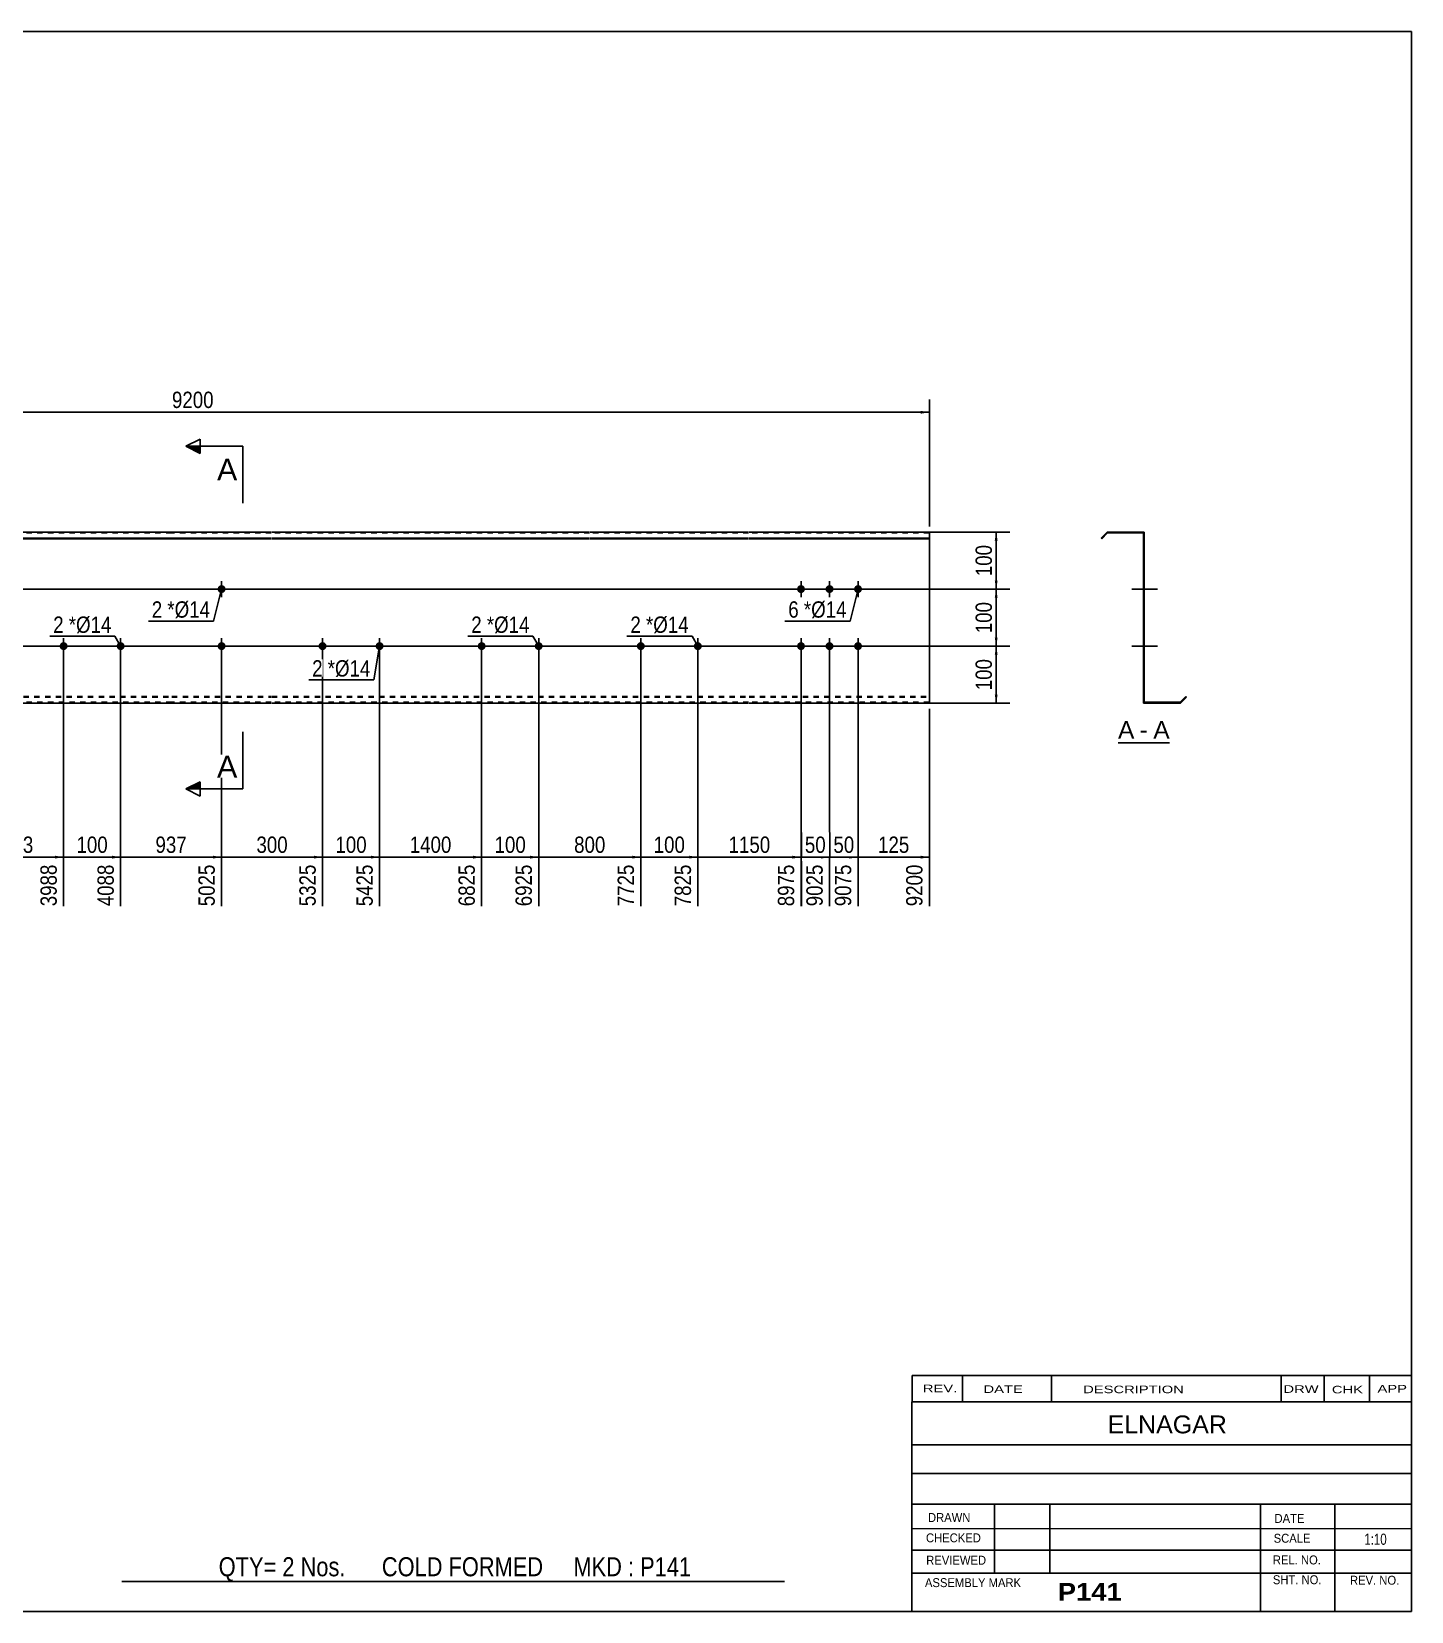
# Model space of a CAD drawing. Header units: millimetres. Extents: x -60 to 343, y -174 to 103.
# Drawn here: x 100.9 to 342.8, y -174.2 to 102.8 of the extents above; entities that cross this region are included whole.
import ezdxf

# ---------------------------------------------------------------- set-up
doc = ezdxf.new("R2010")
doc.units = ezdxf.units.MM
doc.linetypes.add('DXK_LINE_DOT1', pattern=[1.8814, 0.9407, -0.9407])
doc.styles.add('Arial', font='ARIAL.TTF', dxfattribs={"height": 0.2})
doc.styles.add('Arial Bold', font='ARIALBD.TTF', dxfattribs={"height": 0.2})
doc.styles.add('Arial Narrow', font='ARIALN.TTF', dxfattribs={"height": 0.2})

# ---------------------------------------------------------------- blocks, each defined once
blk = doc.blocks.new('Unknown-629091952-1741')
at = {"color": 5, "linetype": 'Continuous'}
for p, q in [((342.8, 102.75), (-57.2, 102.75)), ((-57.2, 102.75), (-57.2, -174.25)), ((342.8, -174.25), (342.8, 102.75)), ((-57.2, -174.25), (342.8, -174.25))]:
    blk.add_line(p, q, dxfattribs=at)
at = {"color": 174, "linetype": 'Continuous', "style": 'Arial'}
blk.add_text('Tekla structures', height=1.9102, rotation=90, dxfattribs=at).set_placement((-57.7, -173.75))
blk = doc.blocks.new('Unknown-629091952-12 - 1233')
at = {"color": 7, "linetype": 'Continuous'}
blk.add_line((291.37, -21.95), (300.4, -21.95), dxfattribs=at)
at = {"color": 0, "linetype": 'Continuous'}
blk.add_wipeout([(294.21, -21.2), (294.21, -18), (291.37, -18), (291.37, -21.2)], dxfattribs=at)
blk.add_wipeout([(296.6, -21.2), (296.6, -18), (295.17, -18), (295.17, -21.2)], dxfattribs=at)
at = {"color": 96, "linetype": 'Continuous', "style": 'Arial'}
blk.add_text('A', height=3.06, dxfattribs=at).set_placement((291.37, -21.2))
at = {"color": 0, "linetype": 'Continuous'}
blk.add_wipeout([(300.4, -21.2), (300.4, -18), (297.56, -18), (297.56, -21.2)], dxfattribs=at)
at = {"color": 96, "linetype": 'Continuous', "style": 'Arial'}
for s, p in [('A', (297.56, -21.2)), ('-', (295.17, -21.2))]:
    blk.add_text(s, height=3.06, dxfattribs=at).set_placement(p)
blk = doc.blocks.new('Bolt-629091952-1223 - 1203')
at = {"linetype": 'Continuous'}
for points in [[(235.08, 5, -1), (236.48, 5, -1)], [(240.08, 5, -1), (241.48, 5, -1)], [(245.08, 5, -1), (246.48, 5, -1)], [(235.08, -5, -1), (236.48, -5, -1)], [(240.08, -5, -1), (241.48, -5, -1)], [(245.08, -5, -1), (246.48, -5, -1)]]:
    blk.add_hatch(color=3, dxfattribs=at).paths.add_polyline_path(points)
at = {"color": 3, "linetype": 'Continuous'}
for p, q in [((235.78, 3.6), (235.78, 6.4)), ((240.78, 3.6), (240.78, 6.4)), ((245.78, 3.6), (245.78, 6.4)), ((234.38, 5), (237.18, 5)), ((239.38, 5), (242.18, 5)), ((244.38, 5), (247.18, 5)), ((234.38, -5), (237.18, -5)), ((235.78, -6.4), (235.78, -3.6)), ((239.38, -5), (242.18, -5)), ((240.78, -6.4), (240.78, -3.6)), ((244.38, -5), (247.18, -5)), ((245.78, -6.4), (245.78, -3.6))]:
    blk.add_line(p, q, dxfattribs=at)
blk = doc.blocks.new('Part-629091952-1218 - 1203')
at = {"color": 2, "linetype": 'Continuous'}
for p, q in [((0, -15), (0, 15)), ((11.6, 15), (0, 15)), ((0, 13.94), (11.6, 13.94)), ((51.29, 15), (11.7, 15)), ((11.7, 13.94), (51.29, 13.94)), ((69.59, 15), (51.39, 15)), ((51.39, 13.94), (69.59, 13.94)), ((97.49, 15), (69.69, 15)), ((69.69, 13.94), (97.49, 13.94)), ((125.39, 15), (97.59, 15)), ((97.59, 13.94), (125.39, 13.94)), ((142.89, 15), (125.49, 15)), ((125.49, 13.94), (142.89, 13.94)), ((170.79, 15), (142.99, 15)), ((142.99, 13.94), (170.79, 13.94)), ((198.69, 15), (170.89, 15)), ((170.89, 13.94), (198.69, 13.94)), ((226.59, 15), (198.79, 15)), ((198.79, 13.94), (226.59, 13.94)), ((258.28, 15), (226.69, 15)), ((226.69, 13.94), (258.28, 13.94)), ((258.28, 15), (258.28, -15)), ((0, 13.83), (11.6, 13.83)), ((11.7, 13.83), (51.29, 13.83)), ((51.39, 13.83), (69.59, 13.83)), ((69.69, 13.83), (97.49, 13.83)), ((97.59, 13.83), (125.39, 13.83)), ((125.49, 13.83), (142.89, 13.83)), ((142.99, 13.83), (170.79, 13.83)), ((170.89, 13.83), (198.69, 13.83)), ((198.79, 13.83), (226.59, 13.83)), ((226.69, 13.83), (258.28, 13.83)), ((11.6, -15), (0, -15)), ((51.29, -15), (11.7, -15)), ((69.59, -15), (51.39, -15)), ((97.49, -15), (69.69, -15)), ((125.39, -15), (97.59, -15)), ((142.89, -15), (125.49, -15)), ((170.79, -15), (142.99, -15)), ((198.69, -15), (170.89, -15)), ((226.59, -15), (198.79, -15)), ((258.28, -15), (226.69, -15))]:
    blk.add_line(p, q, dxfattribs=at)
at = {"color": 7, "linetype": 'DXK_LINE_DOT1'}
for p, q in [((11.6, 14.85), (0, 14.85)), ((51.29, 14.85), (11.7, 14.85)), ((69.59, 14.85), (51.39, 14.85)), ((97.49, 14.85), (69.69, 14.85)), ((125.39, 14.85), (97.59, 14.85)), ((142.89, 14.85), (125.49, 14.85)), ((170.79, 14.85), (142.99, 14.85)), ((198.69, 14.85), (170.89, 14.85)), ((226.59, 14.85), (198.79, 14.85)), ((258.28, 14.85), (226.69, 14.85)), ((0, -13.83), (11.6, -13.83)), ((11.7, -13.83), (51.29, -13.83)), ((51.39, -13.83), (69.59, -13.83)), ((69.69, -13.83), (97.49, -13.83)), ((97.59, -13.83), (125.39, -13.83)), ((125.49, -13.83), (142.89, -13.83)), ((142.99, -13.83), (170.79, -13.83)), ((170.89, -13.83), (198.69, -13.83)), ((198.79, -13.83), (226.59, -13.83)), ((226.69, -13.83), (258.28, -13.83)), ((0, -13.94), (11.6, -13.94)), ((11.6, -14.85), (0, -14.85)), ((11.7, -13.94), (51.29, -13.94)), ((51.29, -14.85), (11.7, -14.85)), ((51.39, -13.94), (69.59, -13.94)), ((69.59, -14.85), (51.39, -14.85)), ((69.69, -13.94), (97.49, -13.94)), ((97.49, -14.85), (69.69, -14.85)), ((97.59, -13.94), (125.39, -13.94)), ((125.39, -14.85), (97.59, -14.85)), ((125.49, -13.94), (142.89, -13.94)), ((142.89, -14.85), (125.49, -14.85)), ((142.99, -13.94), (170.79, -13.94)), ((170.79, -14.85), (142.99, -14.85)), ((170.89, -13.94), (198.69, -13.94)), ((198.69, -14.85), (170.89, -14.85)), ((198.79, -13.94), (226.59, -13.94)), ((226.59, -14.85), (198.79, -14.85)), ((226.69, -13.94), (258.28, -13.94)), ((258.28, -14.85), (226.69, -14.85))]:
    blk.add_line(p, q, dxfattribs=at)
blk = doc.blocks.new('Bolt-629091952-1219 - 1203')
at = {"linetype": 'Continuous'}
for points in [[(179.79, -4.3, -1), (179.79, -5.7, -1)], [(189.79, -4.3, -1), (189.79, -5.7, -1)]]:
    blk.add_hatch(color=3, dxfattribs=at).paths.add_polyline_path(points)
at = {"color": 3, "linetype": 'Continuous'}
for p, q in [((178.39, -5), (181.19, -5)), ((179.79, -6.4), (179.79, -3.6)), ((188.39, -5), (191.19, -5)), ((189.79, -6.4), (189.79, -3.6))]:
    blk.add_line(p, q, dxfattribs=at)
blk = doc.blocks.new('Bolt-629091952-1220 - 1203')
at = {"linetype": 'Continuous'}
for points in [[(151.89, -4.3, -1), (151.89, -5.7, -1)], [(161.89, -4.3, -1), (161.89, -5.7, -1)]]:
    blk.add_hatch(color=3, dxfattribs=at).paths.add_polyline_path(points)
at = {"color": 3, "linetype": 'Continuous'}
for p, q in [((150.49, -5), (153.29, -5)), ((151.89, -6.4), (151.89, -3.6)), ((160.49, -5), (163.29, -5)), ((161.89, -6.4), (161.89, -3.6))]:
    blk.add_line(p, q, dxfattribs=at)
blk = doc.blocks.new('Bolt-629091952-1221 - 1203')
at = {"linetype": 'Continuous'}
for points in [[(106.49, -4.3, -1), (106.49, -5.7, -1)], [(116.49, -4.3, -1), (116.49, -5.7, -1)]]:
    blk.add_hatch(color=3, dxfattribs=at).paths.add_polyline_path(points)
at = {"color": 3, "linetype": 'Continuous'}
for p, q in [((105.09, -5), (107.89, -5)), ((106.49, -6.4), (106.49, -3.6)), ((115.09, -5), (117.89, -5)), ((116.49, -6.4), (116.49, -3.6))]:
    blk.add_line(p, q, dxfattribs=at)
blk = doc.blocks.new('Bolt-629091952-1227 - 1203')
at = {"linetype": 'Continuous'}
for points in [[(134.89, 5, -1), (133.49, 5, -1)], [(134.89, -5, -1), (133.49, -5, -1)]]:
    blk.add_hatch(color=3, dxfattribs=at).paths.add_polyline_path(points)
at = {"color": 3, "linetype": 'Continuous'}
for p, q in [((134.19, 6.4), (134.19, 3.6)), ((135.59, 5), (132.79, 5)), ((135.59, -5), (132.79, -5)), ((134.19, -3.6), (134.19, -6.4))]:
    blk.add_line(p, q, dxfattribs=at)
blk = doc.blocks.new('Bolt-629091952-1228 - 1203')
at = {"linetype": 'Continuous'}
for points in [[(207.69, -4.3, -1), (207.69, -5.7, -1)], [(217.69, -4.3, -1), (217.69, -5.7, -1)]]:
    blk.add_hatch(color=3, dxfattribs=at).paths.add_polyline_path(points)
at = {"color": 3, "linetype": 'Continuous'}
for p, q in [((206.29, -5), (209.09, -5)), ((207.69, -6.4), (207.69, -3.6)), ((216.29, -5), (219.09, -5)), ((217.69, -6.4), (217.69, -3.6))]:
    blk.add_line(p, q, dxfattribs=at)
blk = doc.blocks.new('Bolt-629091952-1240 - 1233')
at = {"linetype": 'Continuous'}
for points in [[(295.81, 5.7), (295.81, 4.3), (295.96, 4.3), (295.96, 5.7)], [(295.81, 5.7), (295.81, 4.3), (295.96, 4.3), (295.96, 5.7)], [(295.81, 5.7), (295.81, 4.3), (295.96, 4.3), (295.96, 5.7)], [(295.81, -4.3), (295.81, -5.7), (295.96, -5.7), (295.96, -4.3)], [(295.81, -4.3), (295.81, -5.7), (295.96, -5.7), (295.96, -4.3)], [(295.81, -4.3), (295.81, -5.7), (295.96, -5.7), (295.96, -4.3)]]:
    blk.add_hatch(color=3, dxfattribs=at).paths.add_polyline_path(points)
at = {"color": 3, "linetype": 'Continuous'}
for p, q in [((295.96, 5.7), (295.81, 5.7)), ((295.96, 5.7), (295.81, 5.7)), ((295.96, 5.7), (295.81, 5.7)), ((297.26, 5), (293.96, 5)), ((297.26, 5), (293.96, 5)), ((297.26, 5), (293.96, 5)), ((295.96, 4.3), (295.81, 4.3)), ((295.96, 4.3), (295.81, 4.3)), ((295.96, 4.3), (295.81, 4.3)), ((297.26, -5), (293.96, -5)), ((297.26, -5), (293.96, -5)), ((297.26, -5), (293.96, -5)), ((295.96, -4.3), (295.81, -4.3)), ((295.96, -4.3), (295.81, -4.3)), ((295.96, -4.3), (295.81, -4.3)), ((295.96, -5.7), (295.81, -5.7)), ((295.96, -5.7), (295.81, -5.7)), ((295.96, -5.7), (295.81, -5.7))]:
    blk.add_line(p, q, dxfattribs=at)
blk = doc.blocks.new('Part-629091952-1235 - 1233')
at = {"color": 2, "linetype": 'Continuous'}
for p, q in [((289.46, 15), (288.4, 13.94)), ((288.4, 13.94), (288.51, 13.83)), ((289.52, 14.85), (288.51, 13.83)), ((289.46, 15), (295.96, 15)), ((289.52, 14.85), (295.81, 14.85)), ((295.81, 14.85), (295.81, -15)), ((295.96, -14.85), (295.96, 15)), ((302.25, -14.85), (303.27, -13.83)), ((303.37, -13.94), (303.27, -13.83)), ((302.31, -15), (295.81, -15)), ((302.25, -14.85), (295.96, -14.85)), ((302.31, -15), (303.37, -13.94))]:
    blk.add_line(p, q, dxfattribs=at)
blk = doc.blocks.new('Bolt-629091952-1236 - 1233')
at = {"linetype": 'Continuous'}
blk.add_hatch(color=3, dxfattribs=at).paths.add_polyline_path([(295.96, -5.7), (295.96, -4.3), (295.81, -4.3), (295.81, -5.7)])
blk.add_hatch(color=3, dxfattribs=at).paths.add_polyline_path([(295.96, -5.7), (295.96, -4.3), (295.81, -4.3), (295.81, -5.7)])
at = {"color": 3, "linetype": 'Continuous'}
for p, q in [((294.86, -5), (297.61, -5)), ((294.86, -5), (297.61, -5)), ((295.81, -4.3), (295.96, -4.3)), ((295.81, -4.3), (295.96, -4.3)), ((295.81, -5.7), (295.96, -5.7)), ((295.81, -5.7), (295.96, -5.7))]:
    blk.add_line(p, q, dxfattribs=at)
blk = doc.blocks.new('Bolt-629091952-1237 - 1233')
at = {"linetype": 'Continuous'}
blk.add_hatch(color=3, dxfattribs=at).paths.add_polyline_path([(295.96, -5.7), (295.96, -4.3), (295.81, -4.3), (295.81, -5.7)])
blk.add_hatch(color=3, dxfattribs=at).paths.add_polyline_path([(295.96, -5.7), (295.96, -4.3), (295.81, -4.3), (295.81, -5.7)])
at = {"color": 3, "linetype": 'Continuous'}
for p, q in [((294.86, -5), (297.61, -5)), ((294.86, -5), (297.61, -5)), ((295.81, -4.3), (295.96, -4.3)), ((295.81, -4.3), (295.96, -4.3)), ((295.81, -5.7), (295.96, -5.7)), ((295.81, -5.7), (295.96, -5.7))]:
    blk.add_line(p, q, dxfattribs=at)
blk = doc.blocks.new('Bolt-629091952-1238 - 1233')
at = {"linetype": 'Continuous'}
blk.add_hatch(color=3, dxfattribs=at).paths.add_polyline_path([(295.96, -5.7), (295.96, -4.3), (295.81, -4.3), (295.81, -5.7)])
blk.add_hatch(color=3, dxfattribs=at).paths.add_polyline_path([(295.96, -5.7), (295.96, -4.3), (295.81, -4.3), (295.81, -5.7)])
at = {"color": 3, "linetype": 'Continuous'}
for p, q in [((294.86, -5), (297.61, -5)), ((294.86, -5), (297.61, -5)), ((295.81, -4.3), (295.96, -4.3)), ((295.81, -4.3), (295.96, -4.3)), ((295.81, -5.7), (295.96, -5.7)), ((295.81, -5.7), (295.96, -5.7))]:
    blk.add_line(p, q, dxfattribs=at)
blk = doc.blocks.new('Bolt-629091952-1239 - 1233')
at = {"linetype": 'Continuous'}
blk.add_hatch(color=3, dxfattribs=at).paths.add_polyline_path([(295.96, -5.7), (295.96, -4.3), (295.81, -4.3), (295.81, -5.7)])
blk.add_hatch(color=3, dxfattribs=at).paths.add_polyline_path([(295.96, -5.7), (295.96, -4.3), (295.81, -4.3), (295.81, -5.7)])
at = {"color": 3, "linetype": 'Continuous'}
for p, q in [((294.86, -5), (297.61, -5)), ((294.86, -5), (297.61, -5)), ((295.81, -4.3), (295.96, -4.3)), ((295.81, -4.3), (295.96, -4.3)), ((295.81, -5.7), (295.96, -5.7)), ((295.81, -5.7), (295.96, -5.7))]:
    blk.add_line(p, q, dxfattribs=at)
blk = doc.blocks.new('Bolt-629091952-1241 - 1233')
at = {"linetype": 'Continuous'}
for points in [[(295.81, 5.7), (295.81, 4.3), (295.96, 4.3), (295.96, 5.7)], [(295.81, 5.7), (295.81, 4.3), (295.96, 4.3), (295.96, 5.7)], [(295.81, 5.7), (295.81, 4.3), (295.96, 4.3), (295.96, 5.7)], [(295.81, -4.3), (295.81, -5.7), (295.96, -5.7), (295.96, -4.3)], [(295.81, -4.3), (295.81, -5.7), (295.96, -5.7), (295.96, -4.3)], [(295.81, -4.3), (295.81, -5.7), (295.96, -5.7), (295.96, -4.3)]]:
    blk.add_hatch(color=3, dxfattribs=at).paths.add_polyline_path(points)
at = {"color": 3, "linetype": 'Continuous'}
for p, q in [((295.96, 5.7), (295.81, 5.7)), ((295.96, 5.7), (295.81, 5.7)), ((295.96, 5.7), (295.81, 5.7)), ((297.26, 5), (293.96, 5)), ((297.26, 5), (293.96, 5)), ((297.26, 5), (293.96, 5)), ((295.96, 4.3), (295.81, 4.3)), ((295.96, 4.3), (295.81, 4.3)), ((295.96, 4.3), (295.81, 4.3)), ((297.26, -5), (293.96, -5)), ((297.26, -5), (293.96, -5)), ((297.26, -5), (293.96, -5)), ((295.96, -4.3), (295.81, -4.3)), ((295.96, -4.3), (295.81, -4.3)), ((295.96, -4.3), (295.81, -4.3)), ((295.96, -5.7), (295.81, -5.7)), ((295.96, -5.7), (295.81, -5.7)), ((295.96, -5.7), (295.81, -5.7))]:
    blk.add_line(p, q, dxfattribs=at)
blk = doc.blocks.new('Bolt-629091952-1242 - 1233')
at = {"linetype": 'Continuous'}
blk.add_hatch(color=3, dxfattribs=at).paths.add_polyline_path([(295.81, -4.3), (295.81, -5.7), (295.96, -5.7), (295.96, -4.3)])
blk.add_hatch(color=3, dxfattribs=at).paths.add_polyline_path([(295.81, -4.3), (295.81, -5.7), (295.96, -5.7), (295.96, -4.3)])
at = {"color": 3, "linetype": 'Continuous'}
for p, q in [((295.01, -5), (298.31, -5)), ((295.01, -5), (298.31, -5)), ((295.81, -4.3), (295.96, -4.3)), ((295.81, -4.3), (295.96, -4.3)), ((295.81, -5.7), (295.96, -5.7)), ((295.81, -5.7), (295.96, -5.7))]:
    blk.add_line(p, q, dxfattribs=at)
blk = doc.blocks.new('Bolt-629091952-1243 - 1233')
at = {"linetype": 'Continuous'}
blk.add_hatch(color=3, dxfattribs=at).paths.add_polyline_path([(295.81, 5.7), (295.81, 4.3), (295.96, 4.3), (295.96, 5.7)])
blk.add_hatch(color=3, dxfattribs=at).paths.add_polyline_path([(295.81, 5.7), (295.81, 4.3), (295.96, 4.3), (295.96, 5.7)])
at = {"color": 3, "linetype": 'Continuous'}
for p, q in [((295.81, 5.7), (295.96, 5.7)), ((295.81, 5.7), (295.96, 5.7)), ((295.01, 5), (298.31, 5)), ((295.01, 5), (298.31, 5)), ((295.81, 4.3), (295.96, 4.3)), ((295.81, 4.3), (295.96, 4.3))]:
    blk.add_line(p, q, dxfattribs=at)
blk = doc.blocks.new('Bolt-629091952-1244 - 1233')
at = {"linetype": 'Continuous'}
for points in [[(295.96, 4.3), (295.96, 5.7), (295.81, 5.7), (295.81, 4.3)], [(295.96, -5.7), (295.96, -4.3), (295.81, -4.3), (295.81, -5.7)]]:
    blk.add_hatch(color=3, dxfattribs=at).paths.add_polyline_path(points)
at = {"color": 3, "linetype": 'Continuous'}
for p, q in [((295.96, 5.7), (295.81, 5.7)), ((295.96, 5), (293.81, 5)), ((295.96, 4.3), (295.81, 4.3)), ((295.96, -5), (293.81, -5)), ((295.96, -4.3), (295.81, -4.3)), ((295.96, -5.7), (295.81, -5.7))]:
    blk.add_line(p, q, dxfattribs=at)
blk = doc.blocks.new('Bolt-629091952-1245 - 1233')
at = {"linetype": 'Continuous'}
blk.add_hatch(color=3, dxfattribs=at).paths.add_polyline_path([(295.96, -5.7), (295.96, -4.3), (295.81, -4.3), (295.81, -5.7)])
blk.add_hatch(color=3, dxfattribs=at).paths.add_polyline_path([(295.96, -5.7), (295.96, -4.3), (295.81, -4.3), (295.81, -5.7)])
at = {"color": 3, "linetype": 'Continuous'}
for p, q in [((294.86, -5), (297.61, -5)), ((294.86, -5), (297.61, -5)), ((295.81, -4.3), (295.96, -4.3)), ((295.81, -4.3), (295.96, -4.3)), ((295.81, -5.7), (295.96, -5.7)), ((295.81, -5.7), (295.96, -5.7))]:
    blk.add_line(p, q, dxfattribs=at)
blk = doc.blocks.new('StraightDimension-629091952-1348 - 1203')
at = {"linetype": 'Continuous'}
for points in [[(269.75, -6.5), (270, -5), (270.25, -6.5)], [(270.25, -13.5), (270, -15), (269.75, -13.5)]]:
    blk.add_hatch(color=7, dxfattribs=at).paths.add_polyline_path(points)
at = {"color": 7, "linetype": 'Continuous'}
for p, q in [((61.49, -5), (272.4, -5)), ((270, -15), (270, -5)), ((246.78, -15), (272.4, -15))]:
    blk.add_line(p, q, dxfattribs=at)
at = {"color": 0}
blk.add_wipeout([(269.85, -6.66), (265.65, -6.66), (265.65, -13.34), (269.85, -13.34)], dxfattribs=at)
at = {"color": 3, "style": 'Arial Narrow'}
blk.add_text('100', height=2.863, rotation=90.0002, dxfattribs=at).set_placement((269.25, -12.74))
blk = doc.blocks.new('StraightDimension-629091952-1347 - 1203')
at = {"linetype": 'Continuous'}
for points in [[(269.75, 3.5), (270, 5), (270.25, 3.5)], [(270.25, -3.5), (270, -5), (269.75, -3.5)]]:
    blk.add_hatch(color=7, dxfattribs=at).paths.add_polyline_path(points)
at = {"color": 7, "linetype": 'Continuous'}
for p, q in [((61.49, 5), (272.4, 5)), ((270, -5), (270, 5)), ((61.49, -5), (272.4, -5))]:
    blk.add_line(p, q, dxfattribs=at)
at = {"color": 0}
blk.add_wipeout([(269.85, 3.34), (265.65, 3.34), (265.65, -3.34), (269.85, -3.34)], dxfattribs=at)
at = {"color": 3, "style": 'Arial Narrow'}
blk.add_text('100', height=2.863, rotation=90.0002, dxfattribs=at).set_placement((269.25, -2.74))
blk = doc.blocks.new('StraightDimension-629091952-1346 - 1203')
at = {"linetype": 'Continuous'}
for points in [[(269.75, 13.5), (270, 15), (270.25, 13.5)], [(270.25, 6.5), (270, 5), (269.75, 6.5)]]:
    blk.add_hatch(color=7, dxfattribs=at).paths.add_polyline_path(points)
at = {"color": 7, "linetype": 'Continuous'}
for p, q in [((246.78, 15), (272.4, 15)), ((270, 5), (270, 15)), ((61.49, 5), (272.4, 5))]:
    blk.add_line(p, q, dxfattribs=at)
at = {"color": 0}
blk.add_wipeout([(269.85, 13.34), (265.65, 13.34), (265.65, 6.66), (269.85, 6.66)], dxfattribs=at)
at = {"color": 3, "style": 'Arial Narrow'}
blk.add_text('100', height=2.863, rotation=90.0002, dxfattribs=at).set_placement((269.25, 7.26))
blk = doc.blocks.new('StraightDimension-629091952-1268 - 1203')
at = {"linetype": 'Continuous'}
blk.add_hatch(color=7, dxfattribs=at).paths.add_polyline_path([(178.29, -41.75), (179.79, -42), (178.29, -42.25)])
at = {"color": 7, "linetype": 'Continuous'}
for p, q in [((161.89, -6), (161.89, -50.61)), ((179.79, -6), (179.79, -50.61)), ((161.89, -42), (179.79, -42))]:
    blk.add_line(p, q, dxfattribs=at)
at = {"color": 0}
blk.add_wipeout([(175.09, -41.85), (175.09, -37.65), (166.58, -37.65), (166.58, -41.85)], dxfattribs=at)
at = {"color": 3, "style": 'Arial Narrow'}
blk.add_text('1400', height=2.863, dxfattribs=at).set_placement((167.18, -41.25))
at = {"color": 0, "linetype": 'Continuous'}
blk.add_wipeout([(179.19, -42.7), (174.99, -42.7), (174.99, -51.21), (179.19, -51.21)], dxfattribs=at)
at = {"color": 3, "linetype": 'Continuous', "style": 'Arial Narrow'}
blk.add_text('6825', height=2.863, rotation=90.0002, dxfattribs=at).set_placement((178.59, -50.61))
blk = doc.blocks.new('StraightDimension-629091952-1267 - 1203')
at = {"linetype": 'Continuous'}
blk.add_hatch(color=7, dxfattribs=at).paths.add_polyline_path([(188.29, -41.75), (189.79, -42), (188.29, -42.25)])
at = {"color": 7, "linetype": 'Continuous'}
for p, q in [((179.79, -6), (179.79, -50.61)), ((189.79, -6), (189.79, -50.61)), ((179.79, -42), (189.79, -42))]:
    blk.add_line(p, q, dxfattribs=at)
at = {"color": 0}
blk.add_wipeout([(188.13, -41.85), (188.13, -37.65), (181.45, -37.65), (181.45, -41.85)], dxfattribs=at)
at = {"color": 3, "style": 'Arial Narrow'}
blk.add_text('100', height=2.863, dxfattribs=at).set_placement((182.05, -41.25))
at = {"color": 0, "linetype": 'Continuous'}
blk.add_wipeout([(189.19, -42.7), (184.99, -42.7), (184.99, -51.21), (189.19, -51.21)], dxfattribs=at)
at = {"color": 3, "linetype": 'Continuous', "style": 'Arial Narrow'}
blk.add_text('6925', height=2.863, rotation=90.0002, dxfattribs=at).set_placement((188.59, -50.61))
blk = doc.blocks.new('StraightDimension-629091952-1262 - 1203')
at = {"linetype": 'Continuous'}
blk.add_hatch(color=7, dxfattribs=at).paths.add_polyline_path([(244.28, -41.75), (245.78, -42), (244.28, -42.25)])
at = {"color": 7, "linetype": 'Continuous'}
for p, q in [((240.78, -6), (240.78, -50.61)), ((245.78, -6), (245.78, -50.61)), ((240.78, -42), (245.78, -42))]:
    blk.add_line(p, q, dxfattribs=at)
at = {"color": 0}
blk.add_wipeout([(245.71, -41.85), (245.71, -37.65), (240.86, -37.65), (240.86, -41.85)], dxfattribs=at)
at = {"color": 3, "style": 'Arial Narrow'}
blk.add_text('50', height=2.863, dxfattribs=at).set_placement((241.46, -41.25))
at = {"color": 0, "linetype": 'Continuous'}
blk.add_wipeout([(245.18, -42.7), (240.98, -42.7), (240.98, -51.21), (245.18, -51.21)], dxfattribs=at)
at = {"color": 3, "linetype": 'Continuous', "style": 'Arial Narrow'}
blk.add_text('9075', height=2.863, rotation=90.0002, dxfattribs=at).set_placement((244.58, -50.61))
blk = doc.blocks.new('StraightDimension-629091952-1266 - 1203')
at = {"linetype": 'Continuous'}
blk.add_hatch(color=7, dxfattribs=at).paths.add_polyline_path([(206.19, -41.75), (207.69, -42), (206.19, -42.25)])
at = {"color": 7, "linetype": 'Continuous'}
for p, q in [((189.79, -6), (189.79, -50.61)), ((207.69, -6), (207.69, -50.61)), ((189.79, -42), (207.69, -42))]:
    blk.add_line(p, q, dxfattribs=at)
at = {"color": 0}
blk.add_wipeout([(202.08, -41.85), (202.08, -37.65), (195.4, -37.65), (195.4, -41.85)], dxfattribs=at)
at = {"color": 3, "style": 'Arial Narrow'}
blk.add_text('800', height=2.863, dxfattribs=at).set_placement((196, -41.25))
at = {"color": 0, "linetype": 'Continuous'}
blk.add_wipeout([(207.09, -42.7), (202.89, -42.7), (202.89, -51.21), (207.09, -51.21)], dxfattribs=at)
at = {"color": 3, "linetype": 'Continuous', "style": 'Arial Narrow'}
blk.add_text('7725', height=2.863, rotation=90.0002, dxfattribs=at).set_placement((206.49, -50.61))
blk = doc.blocks.new('StraightDimension-629091952-1261 - 1203')
at = {"linetype": 'Continuous'}
blk.add_hatch(color=7, dxfattribs=at).paths.add_polyline_path([(256.78, -41.75), (258.28, -42), (256.78, -42.25)])
at = {"color": 7, "linetype": 'Continuous'}
for p, q in [((245.78, -6), (245.78, -50.61)), ((258.28, -16), (258.28, -50.61)), ((245.78, -42), (258.28, -42))]:
    blk.add_line(p, q, dxfattribs=at)
at = {"color": 0}
blk.add_wipeout([(255.38, -41.85), (255.38, -37.65), (248.69, -37.65), (248.69, -41.85)], dxfattribs=at)
at = {"color": 3, "style": 'Arial Narrow'}
blk.add_text('125', height=2.863, dxfattribs=at).set_placement((249.29, -41.25))
at = {"color": 0, "linetype": 'Continuous'}
blk.add_wipeout([(257.68, -42.7), (253.48, -42.7), (253.48, -51.21), (257.68, -51.21)], dxfattribs=at)
at = {"color": 3, "linetype": 'Continuous', "style": 'Arial Narrow'}
blk.add_text('9200', height=2.863, rotation=90.0002, dxfattribs=at).set_placement((257.08, -50.61))
blk = doc.blocks.new('StraightDimension-629091952-1263 - 1203')
at = {"linetype": 'Continuous'}
blk.add_hatch(color=7, dxfattribs=at).paths.add_polyline_path([(239.28, -41.75), (240.78, -42), (239.28, -42.25)])
at = {"color": 7, "linetype": 'Continuous'}
for p, q in [((235.78, -6), (235.78, -50.61)), ((240.78, -6), (240.78, -50.61)), ((235.78, -42), (240.78, -42))]:
    blk.add_line(p, q, dxfattribs=at)
at = {"color": 0}
blk.add_wipeout([(240.71, -41.85), (240.71, -37.65), (235.86, -37.65), (235.86, -41.85)], dxfattribs=at)
at = {"color": 3, "style": 'Arial Narrow'}
blk.add_text('50', height=2.863, dxfattribs=at).set_placement((236.46, -41.25))
at = {"color": 0, "linetype": 'Continuous'}
blk.add_wipeout([(240.18, -42.7), (235.98, -42.7), (235.98, -51.21), (240.18, -51.21)], dxfattribs=at)
at = {"color": 3, "linetype": 'Continuous', "style": 'Arial Narrow'}
blk.add_text('9025', height=2.863, rotation=90.0002, dxfattribs=at).set_placement((239.58, -50.61))
blk = doc.blocks.new('StraightDimension-629091952-1264 - 1203')
at = {"linetype": 'Continuous'}
blk.add_hatch(color=7, dxfattribs=at).paths.add_polyline_path([(234.28, -41.75), (235.78, -42), (234.28, -42.25)])
at = {"color": 7, "linetype": 'Continuous'}
for p, q in [((217.69, -6), (217.69, -50.61)), ((235.78, -6), (235.78, -50.61)), ((217.69, -42), (235.78, -42))]:
    blk.add_line(p, q, dxfattribs=at)
at = {"color": 0}
blk.add_wipeout([(230.99, -41.85), (230.99, -37.65), (222.48, -37.65), (222.48, -41.85)], dxfattribs=at)
at = {"color": 3, "style": 'Arial Narrow'}
blk.add_text('1150', height=2.863, dxfattribs=at).set_placement((223.08, -41.25))
at = {"color": 0, "linetype": 'Continuous'}
blk.add_wipeout([(235.18, -42.7), (230.98, -42.7), (230.98, -51.21), (235.18, -51.21)], dxfattribs=at)
at = {"color": 3, "linetype": 'Continuous', "style": 'Arial Narrow'}
blk.add_text('8975', height=2.863, rotation=90.0002, dxfattribs=at).set_placement((234.58, -50.61))
blk = doc.blocks.new('StraightDimension-629091952-1265 - 1203')
at = {"linetype": 'Continuous'}
blk.add_hatch(color=7, dxfattribs=at).paths.add_polyline_path([(216.19, -41.75), (217.69, -42), (216.19, -42.25)])
at = {"color": 7, "linetype": 'Continuous'}
for p, q in [((207.69, -6), (207.69, -50.61)), ((217.69, -6), (217.69, -50.61)), ((207.69, -42), (217.69, -42))]:
    blk.add_line(p, q, dxfattribs=at)
at = {"color": 0}
blk.add_wipeout([(216.03, -41.85), (216.03, -37.65), (209.35, -37.65), (209.35, -41.85)], dxfattribs=at)
at = {"color": 3, "style": 'Arial Narrow'}
blk.add_text('100', height=2.863, dxfattribs=at).set_placement((209.95, -41.25))
at = {"color": 0, "linetype": 'Continuous'}
blk.add_wipeout([(217.09, -42.7), (212.89, -42.7), (212.89, -51.21), (217.09, -51.21)], dxfattribs=at)
at = {"color": 3, "linetype": 'Continuous', "style": 'Arial Narrow'}
blk.add_text('7825', height=2.863, rotation=90.0002, dxfattribs=at).set_placement((216.49, -50.61))
blk = doc.blocks.new('StraightDimension-629091952-1269 - 1203')
at = {"linetype": 'Continuous'}
blk.add_hatch(color=7, dxfattribs=at).paths.add_polyline_path([(160.39, -41.75), (161.89, -42), (160.39, -42.25)])
at = {"color": 7, "linetype": 'Continuous'}
for p, q in [((151.89, -6), (151.89, -50.61)), ((161.89, -6), (161.89, -50.61)), ((151.89, -42), (161.89, -42))]:
    blk.add_line(p, q, dxfattribs=at)
at = {"color": 0}
blk.add_wipeout([(160.23, -41.85), (160.23, -37.65), (153.55, -37.65), (153.55, -41.85)], dxfattribs=at)
at = {"color": 3, "style": 'Arial Narrow'}
blk.add_text('100', height=2.863, dxfattribs=at).set_placement((154.15, -41.25))
at = {"color": 0, "linetype": 'Continuous'}
blk.add_wipeout([(161.29, -42.7), (157.09, -42.7), (157.09, -51.21), (161.29, -51.21)], dxfattribs=at)
at = {"color": 3, "linetype": 'Continuous', "style": 'Arial Narrow'}
blk.add_text('5425', height=2.863, rotation=90.0002, dxfattribs=at).set_placement((160.69, -50.61))
blk = doc.blocks.new('StraightDimension-629091952-1270 - 1203')
at = {"linetype": 'Continuous'}
blk.add_hatch(color=7, dxfattribs=at).paths.add_polyline_path([(150.39, -41.75), (151.89, -42), (150.39, -42.25)])
at = {"color": 7, "linetype": 'Continuous'}
for p, q in [((134.19, -6), (134.19, -50.61)), ((151.89, -6), (151.89, -50.61)), ((134.19, -42), (151.89, -42))]:
    blk.add_line(p, q, dxfattribs=at)
at = {"color": 0}
blk.add_wipeout([(146.38, -41.85), (146.38, -37.65), (139.7, -37.65), (139.7, -41.85)], dxfattribs=at)
at = {"color": 3, "style": 'Arial Narrow'}
blk.add_text('300', height=2.863, dxfattribs=at).set_placement((140.3, -41.25))
at = {"color": 0, "linetype": 'Continuous'}
blk.add_wipeout([(151.29, -42.7), (147.09, -42.7), (147.09, -51.21), (151.29, -51.21)], dxfattribs=at)
at = {"color": 3, "linetype": 'Continuous', "style": 'Arial Narrow'}
blk.add_text('5325', height=2.863, rotation=90.0002, dxfattribs=at).set_placement((150.69, -50.61))
blk = doc.blocks.new('StraightDimension-629091952-1271 - 1203')
at = {"linetype": 'Continuous'}
blk.add_hatch(color=7, dxfattribs=at).paths.add_polyline_path([(132.69, -41.75), (134.19, -42), (132.69, -42.25)])
at = {"color": 7, "linetype": 'Continuous'}
for p, q in [((116.49, -6), (116.49, -50.61)), ((134.19, -6), (134.19, -50.61)), ((116.49, -42), (134.19, -42))]:
    blk.add_line(p, q, dxfattribs=at)
at = {"color": 0}
blk.add_wipeout([(128.68, -41.85), (128.68, -37.65), (122, -37.65), (122, -41.85)], dxfattribs=at)
at = {"color": 3, "style": 'Arial Narrow'}
blk.add_text('937', height=2.863, dxfattribs=at).set_placement((122.6, -41.25))
at = {"color": 0, "linetype": 'Continuous'}
blk.add_wipeout([(133.59, -42.7), (129.39, -42.7), (129.39, -51.21), (133.59, -51.21)], dxfattribs=at)
at = {"color": 3, "linetype": 'Continuous', "style": 'Arial Narrow'}
blk.add_text('5025', height=2.863, rotation=90.0002, dxfattribs=at).set_placement((132.99, -50.61))
blk = doc.blocks.new('StraightDimension-629091952-1272 - 1203')
at = {"linetype": 'Continuous'}
blk.add_hatch(color=7, dxfattribs=at).paths.add_polyline_path([(114.99, -41.75), (116.49, -42), (114.99, -42.25)])
at = {"color": 7, "linetype": 'Continuous'}
for p, q in [((106.49, -6), (106.49, -50.61)), ((116.49, -6), (116.49, -50.61)), ((106.49, -42), (116.49, -42))]:
    blk.add_line(p, q, dxfattribs=at)
at = {"color": 0}
blk.add_wipeout([(114.83, -41.85), (114.83, -37.65), (108.15, -37.65), (108.15, -41.85)], dxfattribs=at)
at = {"color": 3, "style": 'Arial Narrow'}
blk.add_text('100', height=2.863, dxfattribs=at).set_placement((108.75, -41.25))
at = {"color": 0, "linetype": 'Continuous'}
blk.add_wipeout([(115.89, -42.7), (111.69, -42.7), (111.69, -51.21), (115.89, -51.21)], dxfattribs=at)
at = {"color": 3, "linetype": 'Continuous', "style": 'Arial Narrow'}
blk.add_text('4088', height=2.863, rotation=90.0002, dxfattribs=at).set_placement((115.29, -50.61))
blk = doc.blocks.new('StraightDimension-629091952-1273 - 1203')
at = {"linetype": 'Continuous'}
blk.add_hatch(color=7, dxfattribs=at).paths.add_polyline_path([(104.99, -41.75), (106.49, -42), (104.99, -42.25)])
at = {"color": 7, "linetype": 'Continuous'}
for p, q in [((88.59, -6), (88.59, -50.61)), ((106.49, -6), (106.49, -50.61)), ((88.59, -42), (106.49, -42))]:
    blk.add_line(p, q, dxfattribs=at)
at = {"color": 0}
blk.add_wipeout([(101.79, -41.85), (101.79, -37.65), (93.28, -37.65), (93.28, -41.85)], dxfattribs=at)
at = {"color": 3, "style": 'Arial Narrow'}
blk.add_text('1563', height=2.863, dxfattribs=at).set_placement((93.88, -41.25))
at = {"color": 0, "linetype": 'Continuous'}
blk.add_wipeout([(105.89, -42.7), (101.69, -42.7), (101.69, -51.21), (105.89, -51.21)], dxfattribs=at)
at = {"color": 3, "linetype": 'Continuous', "style": 'Arial Narrow'}
blk.add_text('3988', height=2.863, rotation=90.0002, dxfattribs=at).set_placement((105.29, -50.61))
blk = doc.blocks.new('StraightDimension-629091952-1378 - 1203')
at = {"linetype": 'Continuous'}
for points in [[(1.5, 35.75), (0, 36), (1.5, 36.25)], [(256.78, 36.25), (258.28, 36), (256.78, 35.75)]]:
    blk.add_hatch(color=7, dxfattribs=at).paths.add_polyline_path(points)
at = {"color": 7, "linetype": 'Continuous'}
for p, q in [((0, 16), (0, 38.25)), ((258.28, 16), (258.28, 38.25)), ((0, 36), (258.28, 36))]:
    blk.add_line(p, q, dxfattribs=at)
at = {"color": 0}
blk.add_wipeout([(133.4, 36.15), (133.4, 40.35), (124.89, 40.35), (124.89, 36.15)], dxfattribs=at)
at = {"color": 3, "style": 'Arial Narrow'}
blk.add_text('9200', height=2.863, dxfattribs=at).set_placement((125.49, 36.75))
blk = doc.blocks.new('CBS_REVISION-629091952-1798')
at = {"color": 7, "linetype": 'Continuous'}
for p, q in [((255.29, -132.87), (342.79, -132.87)), ((255.29, -132.87), (255.29, -137.5)), ((264.09, -132.87), (264.09, -137.5)), ((279.68, -132.87), (279.68, -137.44)), ((319.94, -132.87), (319.94, -137.5)), ((327.48, -132.87), (327.48, -137.5)), ((335.43, -132.87), (335.43, -137.5)), ((255.29, -137.5), (342.79, -137.5))]:
    blk.add_line(p, q, dxfattribs=at)
at = {"color": 7, "style": 'Arial Narrow', "width": 1.7}
for s, height, p in [('REV.', 1.326, (257.15, -135.82)), ('DATE', 1.326, (267.78, -135.94)), ('DESCRIPTION', 1.3257, (285.26, -135.99)), ('DRW', 1.326, (320.37, -135.93)), ('CHK', 1.326, (328.86, -136.02)), ('APP', 1.326, (336.86, -135.87))]:
    blk.add_text(s, height=height, dxfattribs=at).set_placement(p)
blk = doc.blocks.new('CBS_CALLOFF-629091952-1796')
at = {"color": 7, "linetype": 'Continuous'}
blk.add_line((116.68, -168.98), (232.91, -169), dxfattribs=at)
at = {"color": 3, "linetype": 'Continuous', "style": 'Arial Narrow'}
blk.add_text('QTY= 2 Nos.      COLD FORMED     MKD : P141', height=3.3405, dxfattribs=at).set_placement((133.68, -168.09))
blk = doc.blocks.new('CBS_NAME_BLOG-629091952-1797')
at = {"color": 7, "linetype": 'Continuous'}
for p, q in [((255.21, -137.5), (342.73, -137.5)), ((255.21, -174.21), (255.21, -137.5)), ((255.21, -145.04), (342.73, -145.04)), ((255.28, -150.09), (342.8, -150.09)), ((255.21, -155.46), (342.73, -155.46)), ((269.73, -167.57), (269.73, -155.47)), ((279.42, -167.54), (279.42, -155.47)), ((316.33, -174.21), (316.33, -155.48)), ((329.38, -174.21), (329.38, -155.47)), ((255.22, -159.76), (342.8, -159.74)), ((255.21, -163.51), (342.73, -163.51)), ((255.21, -167.55), (342.73, -167.55)), ((255.21, -174.25), (342.8, -174.25))]:
    blk.add_line(p, q, dxfattribs=at)
at = {"color": 3, "linetype": 'Continuous', "style": 'Arial'}
blk.add_text('ELNAGAR', height=3.133, dxfattribs=at).set_placement((289.53, -143.03))
at = {"color": 3, "linetype": 'Continuous'}
for s, height, style, width, p in [('DRAWN', 1.566, 'Arial', 0.9, (258.04, -158.57)), ('DATE', 1.566, 'Arial', 0.9, (318.8, -158.73)), ('CHECKED', 1.566, 'Arial', 0.9, (257.69, -162.14)), ('SCALE', 1.566, 'Arial', 0.9, (318.65, -162.21)), ('1:10', 1.957, 'Arial Narrow', 0.9, (334.54, -162.57)), ('REVIEWED', 1.566, 'Arial', 0.9, (257.73, -166.06)), ('REL. NO.', 1.566, 'Arial', 0.9, (318.51, -166.01)), ('ASSEMBLY MARK', 1.5663, 'Arial', 0.9, (257.51, -169.99)), ('SHT. NO.', 1.566, 'Arial', 0.9, (318.51, -169.48)), ('REV. NO.', 1.566, 'Arial', 0.9, (332.03, -169.57)), ('P141', 3.131, 'Arial Bold', 1.1, (280.79, -172.39))]:
    blk.add_text(s, height=height, dxfattribs=dict(at, style=style, width=width)).set_placement(p)
blk = doc.blocks.new('SectionMark-629091952-1259 - 1203')
at = {"linetype": 'Continuous'}
for points in [[(130.44, 30.05), (130.44, 28.8), (127.94, 30.05)], [(130.44, -28.8), (130.44, -30.05), (127.94, -30.05)]]:
    blk.add_hatch(color=30, dxfattribs=at).paths.add_polyline_path(points)
at = {"color": 30, "linetype": 'Continuous'}
for p, q in [((127.94, 30.05), (130.44, 31.3)), ((130.44, 28.8), (130.44, 31.3)), ((137.94, 30.05), (127.94, 30.05)), ((127.94, 30.05), (130.44, 28.8)), ((127.94, -30.05), (130.44, -28.8)), ((137.94, -30.05), (127.94, -30.05)), ((130.44, -31.3), (127.94, -30.05)), ((130.44, -28.8), (130.44, -31.3))]:
    blk.add_line(p, q, dxfattribs=at)
at = {"color": 0, "linetype": 'Continuous'}
for points in [[(136.94, 24.05), (136.94, 28.05), (133.39, 28.05), (133.39, 24.05)], [(136.94, -28.05), (136.94, -24.05), (133.39, -24.05), (133.39, -28.05)]]:
    blk.add_wipeout(points, dxfattribs=at)
at = {"color": 30, "linetype": 'Continuous'}
for p, q in [((137.94, 30.05), (137.94, 20.05)), ((137.94, -30.05), (137.94, -20.05))]:
    blk.add_line(p, q, dxfattribs=at)
at = {"color": 96, "linetype": 'Continuous', "style": 'Arial'}
for p in [(133.39, 24.05), (133.39, -28.05)]:
    blk.add_text('A', height=3.82, dxfattribs=at).set_placement(p)
blk = doc.blocks.new('Mark-629091952-1395 - 1203')
at = {"color": 0}
blk.add_wipeout([(179.8, -2.67), (179.8, 0.33), (177.97, 0.33), (177.97, -2.67)], dxfattribs=at)
blk.add_wipeout([(179.8, -2.67), (179.8, 0.33), (177.97, 0.33), (177.97, -2.67)], dxfattribs=at)
blk.add_wipeout([(181.97, -2.67), (181.97, 0.33), (180.7, 0.33), (180.7, -2.67)], dxfattribs=at)
blk.add_wipeout([(181.97, -2.67), (181.97, 0.33), (180.7, 0.33), (180.7, -2.67)], dxfattribs=at)
at = {"color": 3, "style": 'Arial Narrow'}
blk.add_text('2', height=2.86, dxfattribs=at).set_placement((177.97, -2.67))
at = {"color": 0}
blk.add_wipeout([(188.19, -2.67), (188.19, 0.33), (181.97, 0.33), (181.97, -2.67)], dxfattribs=at)
blk.add_wipeout([(188.19, -2.67), (188.19, 0.33), (181.97, 0.33), (181.97, -2.67)], dxfattribs=at)
at = {"color": 7, "linetype": 'Continuous'}
for p in [(177.37, -3.27), (189.79, -5)]:
    blk.add_line(p, (188.79, -3.27), dxfattribs=at)
at = {"color": 3, "style": 'Arial Narrow'}
for s, height, p in [('*', 2.86, (180.7, -2.67)), ('Ø14', 2.863, (181.97, -2.67))]:
    blk.add_text(s, height=height, dxfattribs=at).set_placement(p)
blk = doc.blocks.new('Mark-629091952-1396 - 1203')
at = {"color": 0}
blk.add_wipeout([(151.9, -10.33), (151.9, -7.33), (150.07, -7.33), (150.07, -10.33)], dxfattribs=at)
blk.add_wipeout([(151.9, -10.33), (151.9, -7.33), (150.07, -7.33), (150.07, -10.33)], dxfattribs=at)
blk.add_wipeout([(154.07, -10.33), (154.07, -7.33), (152.8, -7.33), (152.8, -10.33)], dxfattribs=at)
blk.add_wipeout([(154.07, -10.33), (154.07, -7.33), (152.8, -7.33), (152.8, -10.33)], dxfattribs=at)
at = {"color": 3, "style": 'Arial Narrow'}
blk.add_text('2', height=2.86, dxfattribs=at).set_placement((150.07, -10.33))
at = {"color": 0}
blk.add_wipeout([(160.29, -10.33), (160.29, -7.33), (154.07, -7.33), (154.07, -10.33)], dxfattribs=at)
blk.add_wipeout([(160.29, -10.33), (160.29, -7.33), (154.07, -7.33), (154.07, -10.33)], dxfattribs=at)
at = {"color": 7, "linetype": 'Continuous'}
for p in [(161.89, -5), (149.47, -10.93)]:
    blk.add_line(p, (160.89, -10.93), dxfattribs=at)
at = {"color": 3, "style": 'Arial Narrow'}
for s, height, p in [('*', 2.86, (152.8, -10.33)), ('Ø14', 2.863, (154.07, -10.33))]:
    blk.add_text(s, height=height, dxfattribs=at).set_placement(p)
blk = doc.blocks.new('Mark-629091952-1397 - 1203')
at = {"color": 0}
blk.add_wipeout([(106.5, -2.67), (106.5, 0.33), (104.67, 0.33), (104.67, -2.67)], dxfattribs=at)
blk.add_wipeout([(106.5, -2.67), (106.5, 0.33), (104.67, 0.33), (104.67, -2.67)], dxfattribs=at)
blk.add_wipeout([(108.67, -2.67), (108.67, 0.33), (107.4, 0.33), (107.4, -2.67)], dxfattribs=at)
blk.add_wipeout([(108.67, -2.67), (108.67, 0.33), (107.4, 0.33), (107.4, -2.67)], dxfattribs=at)
at = {"color": 3, "style": 'Arial Narrow'}
blk.add_text('2', height=2.86, dxfattribs=at).set_placement((104.67, -2.67))
at = {"color": 0}
blk.add_wipeout([(114.89, -2.67), (114.89, 0.33), (108.67, 0.33), (108.67, -2.67)], dxfattribs=at)
blk.add_wipeout([(114.89, -2.67), (114.89, 0.33), (108.67, 0.33), (108.67, -2.67)], dxfattribs=at)
at = {"color": 7, "linetype": 'Continuous'}
for p in [(104.07, -3.27), (116.49, -5)]:
    blk.add_line(p, (115.49, -3.27), dxfattribs=at)
at = {"color": 3, "style": 'Arial Narrow'}
for s, height, p in [('*', 2.86, (107.4, -2.67)), ('Ø14', 2.863, (108.67, -2.67))]:
    blk.add_text(s, height=height, dxfattribs=at).set_placement(p)
blk = doc.blocks.new('Mark-629091952-1399 - 1203')
at = {"color": 0}
blk.add_wipeout([(235.38, -0.01), (235.38, 2.99), (233.55, 2.99), (233.55, -0.01)], dxfattribs=at)
blk.add_wipeout([(235.38, -0.01), (235.38, 2.99), (233.55, 2.99), (233.55, -0.01)], dxfattribs=at)
blk.add_wipeout([(237.56, -0.01), (237.56, 2.99), (236.28, 2.99), (236.28, -0.01)], dxfattribs=at)
blk.add_wipeout([(237.56, -0.01), (237.56, 2.99), (236.28, 2.99), (236.28, -0.01)], dxfattribs=at)
at = {"color": 3, "style": 'Arial Narrow'}
blk.add_text('6', height=2.86, dxfattribs=at).set_placement((233.55, -0.01))
at = {"color": 0}
blk.add_wipeout([(243.77, -0.01), (243.77, 2.99), (237.56, 2.99), (237.56, -0.01)], dxfattribs=at)
blk.add_wipeout([(243.77, -0.01), (243.77, 2.99), (237.56, 2.99), (237.56, -0.01)], dxfattribs=at)
at = {"color": 7, "linetype": 'Continuous'}
for p in [(245.78, 5), (232.95, -0.61)]:
    blk.add_line(p, (244.37, -0.61), dxfattribs=at)
at = {"color": 3, "style": 'Arial Narrow'}
for s, height, p in [('*', 2.86, (236.28, -0.01)), ('Ø14', 2.863, (237.56, -0.01))]:
    blk.add_text(s, height=height, dxfattribs=at).set_placement(p)
blk = doc.blocks.new('Mark-629091952-1401 - 1203')
at = {"color": 0}
blk.add_wipeout([(123.78, -0.01), (123.78, 2.99), (121.95, 2.99), (121.95, -0.01)], dxfattribs=at)
blk.add_wipeout([(123.78, -0.01), (123.78, 2.99), (121.95, 2.99), (121.95, -0.01)], dxfattribs=at)
blk.add_wipeout([(125.96, -0.01), (125.96, 2.99), (124.68, 2.99), (124.68, -0.01)], dxfattribs=at)
blk.add_wipeout([(125.96, -0.01), (125.96, 2.99), (124.68, 2.99), (124.68, -0.01)], dxfattribs=at)
at = {"color": 3, "style": 'Arial Narrow'}
blk.add_text('2', height=2.86, dxfattribs=at).set_placement((121.95, -0.01))
at = {"color": 0}
blk.add_wipeout([(132.17, -0.01), (132.17, 2.99), (125.96, 2.99), (125.96, -0.01)], dxfattribs=at)
blk.add_wipeout([(132.17, -0.01), (132.17, 2.99), (125.96, 2.99), (125.96, -0.01)], dxfattribs=at)
at = {"color": 7, "linetype": 'Continuous'}
for p in [(134.19, 5), (121.35, -0.61)]:
    blk.add_line(p, (132.77, -0.61), dxfattribs=at)
at = {"color": 3, "style": 'Arial Narrow'}
for s, height, p in [('*', 2.86, (124.68, -0.01)), ('Ø14', 2.863, (125.96, -0.01))]:
    blk.add_text(s, height=height, dxfattribs=at).set_placement(p)
blk = doc.blocks.new('Mark-629091952-1402 - 1203')
at = {"color": 0}
blk.add_wipeout([(207.7, -2.67), (207.7, 0.33), (205.87, 0.33), (205.87, -2.67)], dxfattribs=at)
blk.add_wipeout([(207.7, -2.67), (207.7, 0.33), (205.87, 0.33), (205.87, -2.67)], dxfattribs=at)
blk.add_wipeout([(209.87, -2.67), (209.87, 0.33), (208.6, 0.33), (208.6, -2.67)], dxfattribs=at)
blk.add_wipeout([(209.87, -2.67), (209.87, 0.33), (208.6, 0.33), (208.6, -2.67)], dxfattribs=at)
at = {"color": 3, "style": 'Arial Narrow'}
blk.add_text('2', height=2.86, dxfattribs=at).set_placement((205.87, -2.67))
at = {"color": 0}
blk.add_wipeout([(216.09, -2.67), (216.09, 0.33), (209.87, 0.33), (209.87, -2.67)], dxfattribs=at)
blk.add_wipeout([(216.09, -2.67), (216.09, 0.33), (209.87, 0.33), (209.87, -2.67)], dxfattribs=at)
at = {"color": 7, "linetype": 'Continuous'}
for p in [(205.27, -3.27), (217.69, -5)]:
    blk.add_line(p, (216.69, -3.27), dxfattribs=at)
at = {"color": 3, "style": 'Arial Narrow'}
for s, height, p in [('*', 2.86, (208.6, -2.67)), ('Ø14', 2.863, (209.87, -2.67))]:
    blk.add_text(s, height=height, dxfattribs=at).set_placement(p)

msp = doc.modelspace()

# ---------------------------------------------------------------- block references
for name in ['Unknown-629091952-1741', 'Part-629091952-1218 - 1203', 'Part-629091952-1235 - 1233', 'Bolt-629091952-1227 - 1203', 'Bolt-629091952-1223 - 1203', 'Bolt-629091952-1244 - 1233', 'Bolt-629091952-1240 - 1233', 'Bolt-629091952-1241 - 1233', 'Bolt-629091952-1243 - 1233', 'Bolt-629091952-1221 - 1203', 'Bolt-629091952-1220 - 1203', 'Bolt-629091952-1219 - 1203', 'Bolt-629091952-1228 - 1203', 'Bolt-629091952-1236 - 1233', 'Bolt-629091952-1237 - 1233', 'Bolt-629091952-1238 - 1233', 'Bolt-629091952-1239 - 1233', 'Bolt-629091952-1245 - 1233', 'Bolt-629091952-1242 - 1233', 'CBS_REVISION-629091952-1798', 'CBS_NAME_BLOG-629091952-1797', 'CBS_CALLOFF-629091952-1796']:
    msp.add_blockref(name, (0, 0))

# ---------------------------------------------------------------- next in the draw order: block references
for name in ['StraightDimension-629091952-1348 - 1203', 'Unknown-629091952-12 - 1233']:
    msp.add_blockref(name, (0, 0))

# ---------------------------------------------------------------- next in the draw order: block references
msp.add_blockref('StraightDimension-629091952-1347 - 1203', (0, 0))

# ---------------------------------------------------------------- next in the draw order: block references
for name in ['StraightDimension-629091952-1346 - 1203', 'StraightDimension-629091952-1268 - 1203', 'StraightDimension-629091952-1262 - 1203']:
    msp.add_blockref(name, (0, 0))

# ---------------------------------------------------------------- next in the draw order: block references
for name in ['StraightDimension-629091952-1378 - 1203', 'Mark-629091952-1399 - 1203', 'StraightDimension-629091952-1269 - 1203', 'StraightDimension-629091952-1267 - 1203', 'StraightDimension-629091952-1263 - 1203', 'StraightDimension-629091952-1261 - 1203']:
    msp.add_blockref(name, (0, 0))

# ---------------------------------------------------------------- next in the draw order: block references
for name in ['StraightDimension-629091952-1270 - 1203', 'StraightDimension-629091952-1266 - 1203', 'StraightDimension-629091952-1264 - 1203']:
    msp.add_blockref(name, (0, 0))

# ---------------------------------------------------------------- next in the draw order: block references
for name in ['Mark-629091952-1395 - 1203', 'Mark-629091952-1396 - 1203', 'StraightDimension-629091952-1271 - 1203', 'StraightDimension-629091952-1265 - 1203']:
    msp.add_blockref(name, (0, 0))

# ---------------------------------------------------------------- next in the draw order: block references
for name in ['SectionMark-629091952-1259 - 1203', 'Mark-629091952-1402 - 1203', 'StraightDimension-629091952-1272 - 1203']:
    msp.add_blockref(name, (0, 0))

# ---------------------------------------------------------------- next in the draw order: block references
for name in ['Mark-629091952-1401 - 1203', 'StraightDimension-629091952-1273 - 1203']:
    msp.add_blockref(name, (0, 0))

# ---------------------------------------------------------------- next in the draw order: block references
msp.add_blockref('Mark-629091952-1397 - 1203', (0, 0))

doc.saveas('drawing.dxf')
